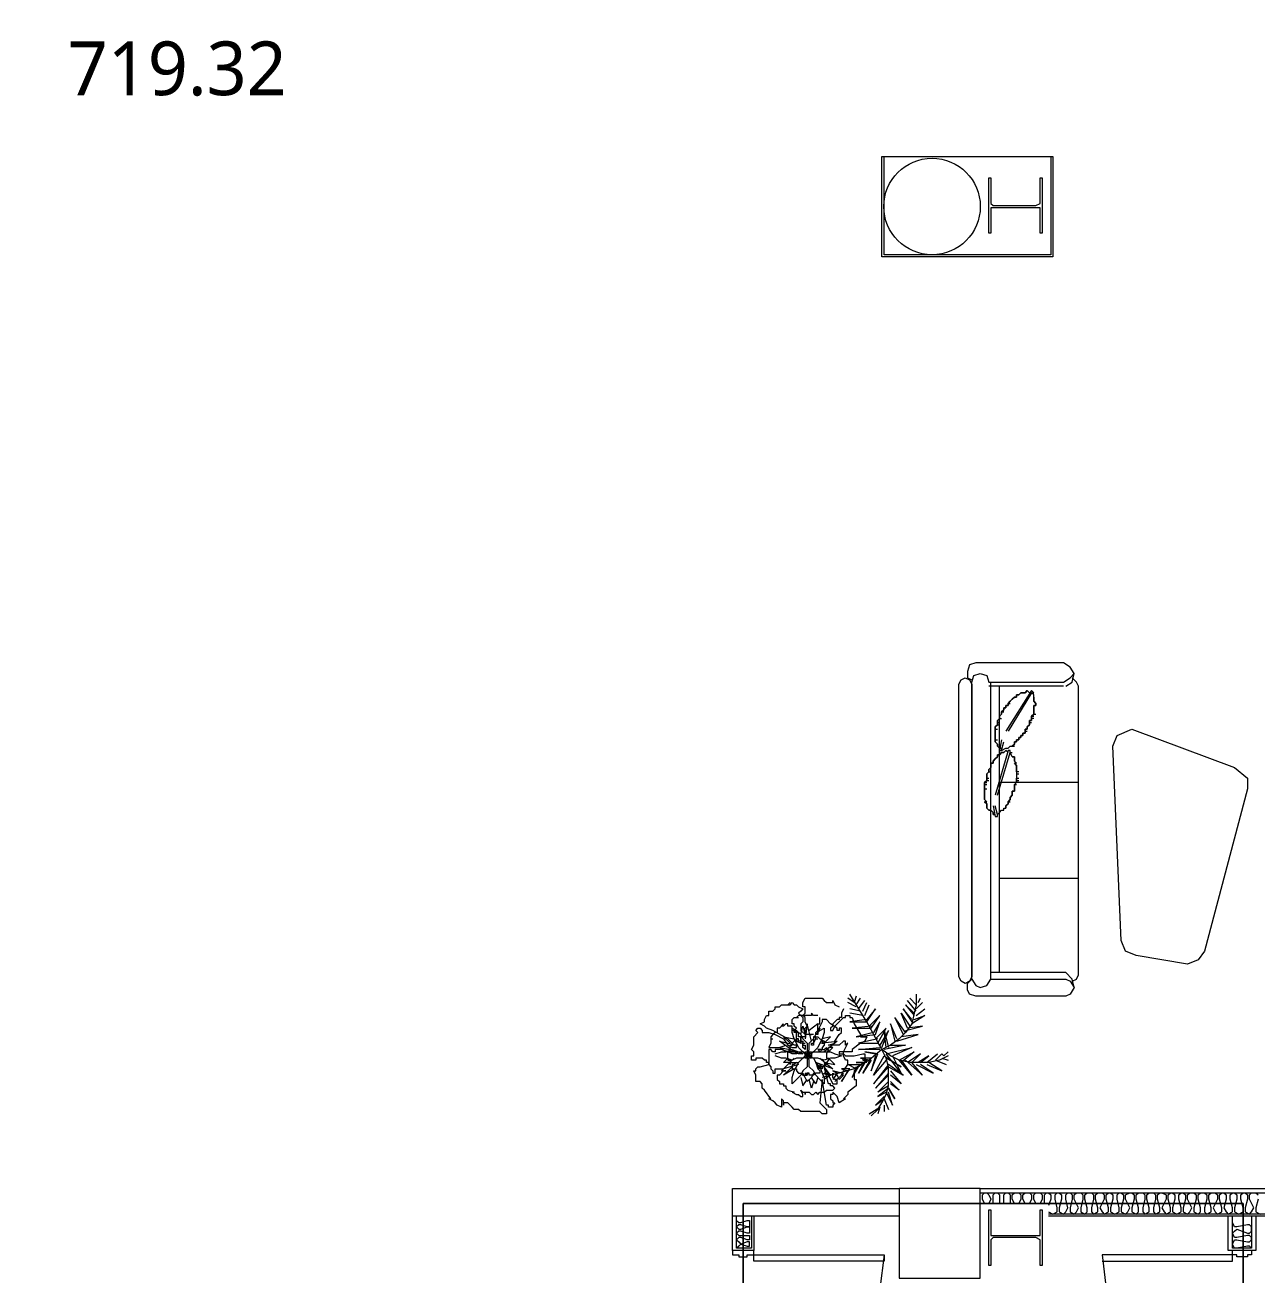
# Model space of a CAD drawing. Header units: millimetres. Extents: x -4011 to 126995, y -1911 to 106700.
# Drawn here: x 74098 to 83060, y 42148 to 51241 of the extents above; entities that cross this region are included whole.
import ezdxf

# ---------------------------------------------------------------- set-up
doc = ezdxf.new("R2010")
doc.units = ezdxf.units.MM
doc.layers.add('PDF_문자', color=7, linetype='Continuous')
doc.layers.add('PDF_형상', color=7, linetype='Continuous')
doc.styles.add('PDF 맑은 고딕', font='malgun.ttf')

msp = doc.modelspace()

# ---------------------------------------------------------------- linework, layer by layer
at = {"layer": 'PDF_형상', "lineweight": 5}
for points in [[(79321.2, 38968.9), (79321.2, 42668.4), (82958.5, 42668.4), (82958.5, 38968.9), (95937.8, 46538.9), (94569.9, 47005.2), (94399, 46911.9), (83797.9, 65269.4), (80953.4, 65269.4), (80953.4, 64974.1), (74098.4, 64974.1), (74098.4, 87730.6)], [(80984.5, 44300.5), (80984.5, 46461.1), (81000, 46507.8), (81046.6, 46523.3), (81093.3, 46507.8), (81108.8, 46461.1), (81652.8, 46461.1), (81699.5, 46492.2), (81730.6, 46523.3), (81699.5, 46569.9), (81652.8, 46601), (81015.5, 46601), (80968.9, 46585.5), (80953.4, 46538.9), (80953.4, 46492.2), (80984.5, 46476.7)], [(81668.4, 46430), (81715, 46461.1), (81730.6, 46523.3)], [(81715, 44285), (81746.1, 44300.5), (81761.7, 44331.6), (81761.7, 46430), (81746.1, 46461.1), (81715, 46492.2)], [(81124.4, 44300.5), (81668.4, 44300.5), (81699.5, 44285), (81730.6, 44238.3), (81699.5, 44191.7), (81668.4, 44176.2), (81015.5, 44176.2), (80968.9, 44191.7), (80953.4, 44222.8), (80953.4, 44269.4), (80984.5, 44300.5), (81015.5, 44253.9), (81046.6, 44238.3), (81093.3, 44253.9), (81124.4, 44300.5), (81124.4, 46461.1)], [(81652.8, 46430), (81108.8, 46430)], [(81186.5, 44347.1), (81186.5, 46430)], [(81435.2, 46352.3), (81435.2, 46367.9), (81419.7, 46383.4), (81435.2, 46383.4), (81419.7, 46399), (81233.2, 46103.6)], [(81419.7, 46383.4), (81248.7, 46103.6)], [(81342, 46383.4), (81326.4, 46367.9), (81342, 46383.4)], [(81357.5, 46383.4), (81342, 46383.4), (81357.5, 46383.4)], [(81342, 46383.4), (81357.5, 46383.4)], [(81373.1, 46383.4), (81357.5, 46383.4), (81373.1, 46383.4)], [(81404.1, 46383.4), (81388.6, 46399), (81373.1, 46383.4), (81388.6, 46399)], [(81233.2, 46290.2), (81233.2, 46274.6), (81233.2, 46290.2)], [(81248.7, 46290.2), (81233.2, 46290.2), (81248.7, 46290.2)], [(81233.2, 46290.2), (81248.7, 46290.2)], [(81248.7, 46305.7), (81264.2, 46321.2), (81279.8, 46336.8), (81264.2, 46321.2), (81248.7, 46305.7), (81264.2, 46305.7)], [(81248.7, 46305.7), (81248.7, 46290.2), (81248.7, 46305.7)], [(81295.3, 46352.3), (81279.8, 46336.8), (81295.3, 46352.3)], [(81326.4, 46367.9), (81310.9, 46367.9), (81326.4, 46367.9)], [(81435.2, 46336.8), (81435.2, 46352.3), (81435.2, 46336.8)], [(81186.5, 46212.4), (81202.1, 46228), (81186.5, 46212.4)], [(81186.5, 46196.9), (81202.1, 46196.9)], [(81217.6, 46259.1), (81202.1, 46243.5), (81217.6, 46259.1)], [(81435.2, 46196.9), (81419.7, 46196.9), (81419.7, 46212.4), (81435.2, 46228), (81450.8, 46228)], [(81435.2, 46228), (81419.7, 46212.4), (81419.7, 46196.9)], [(81419.7, 46212.4), (81435.2, 46212.4)], [(81419.7, 46181.3), (81419.7, 46196.9), (81419.7, 46181.3)], [(81435.2, 46243.5), (81435.2, 46259.1), (81435.2, 46243.5)], [(81435.2, 46228), (81435.2, 46243.5), (81435.2, 46228)], [(81171, 46150.3), (81155.4, 46134.7), (81171, 46150.3)], [(81155.4, 46134.7), (81155.4, 46119.2), (81155.4, 46134.7)], [(81155.4, 46119.2), (81155.4, 46103.6), (81155.4, 46119.2)], [(81155.4, 46119.2), (81171, 46119.2)], [(81171, 46181.3), (81171, 46165.8), (81171, 46181.3)], [(81171, 46150.3), (81171, 46165.8), (81171, 46150.3)], [(81171, 46165.8), (81186.5, 46165.8)], [(81171, 46150.3), (81186.5, 46150.3)], [(81373.1, 46103.6), (81388.6, 46103.6)], [(81388.6, 46134.7), (81404.1, 46150.3), (81388.6, 46134.7)], [(81404.1, 46165.8), (81404.1, 46181.3), (81419.7, 46181.3), (81404.1, 46181.3), (81404.1, 46165.8), (81419.7, 46165.8)], [(81404.1, 46150.3), (81404.1, 46165.8), (81404.1, 46150.3)], [(81155.4, 46072.5), (81155.4, 46057), (81155.4, 46072.5)], [(81155.4, 46057), (81155.4, 46041.4), (81155.4, 46057)], [(81155.4, 46041.4), (81171, 46041.4)], [(81155.4, 46041.4), (81155.4, 46025.9), (81155.4, 46041.4)], [(81155.4, 46025.9), (81171, 46010.4), (81155.4, 46025.9)], [(81202.1, 46041.4), (81186.5, 45963.7), (81202.1, 45963.7), (81217.6, 46025.9)], [(81326.4, 46041.4), (81326.4, 46057), (81326.4, 46041.4)], [(81342, 46072.5), (81357.5, 46072.5), (81342, 46072.5)], [(81357.5, 46072.5), (81357.5, 46088.1), (81357.5, 46072.5)], [(81279.8, 45917.1), (81264.2, 45948.2), (81264.2, 45963.7), (81248.7, 45963.7), (81155.4, 45637.3)], [(81171, 46010.4), (81171, 45994.8), (81171, 46010.4)], [(81171, 45994.8), (81186.5, 45979.3), (81171, 45994.8)], [(81171, 45637.3), (81264.2, 45948.2), (81279.8, 45948.2)], [(81171, 45932.6), (81171, 45917.1), (81171, 45932.6)], [(81186.5, 45932.6), (81171, 45932.6), (81186.5, 45932.6)], [(81186.5, 45979.3), (81202.1, 45979.3)], [(81202.1, 45948.2), (81186.5, 45932.6), (81202.1, 45948.2)], [(81202.1, 45963.7), (81233.2, 45979.3), (81248.7, 45979.3), (81264.2, 45994.8), (81279.8, 45994.8), (81295.3, 45994.8)], [(81217.6, 45948.2), (81202.1, 45948.2), (81217.6, 45948.2)], [(81248.7, 45948.2), (81233.2, 45963.7), (81217.6, 45948.2), (81233.2, 45963.7)], [(81155.4, 45901.6), (81139.9, 45886), (81155.4, 45901.6)], [(81139.9, 45886), (81139.9, 45870.5), (81139.9, 45886)], [(81171, 45917.1), (81155.4, 45901.6), (81171, 45917.1)], [(81295.3, 45917.1), (81279.8, 45917.1), (81295.3, 45917.1)], [(81310.9, 45823.8), (81310.9, 45839.4), (81310.9, 45823.8)], [(81077.7, 45730.6), (81093.3, 45746.1), (81077.7, 45730.6)], [(81108.8, 45808.3), (81093.3, 45792.7), (81108.8, 45808.3)], [(81093.3, 45777.2), (81093.3, 45761.7), (81093.3, 45777.2)], [(81093.3, 45761.7), (81093.3, 45746.1), (81093.3, 45761.7)], [(81093.3, 45761.7), (81108.8, 45761.7)], [(81093.3, 45746.1), (81108.8, 45746.1)], [(81108.8, 45808.3), (81124.4, 45808.3)], [(81310.9, 45808.3), (81310.9, 45823.8), (81310.9, 45808.3)], [(81326.4, 45808.3), (81310.9, 45808.3), (81310.9, 45792.7), (81310.9, 45777.2), (81310.9, 45761.7), (81326.4, 45761.7)], [(81310.9, 45808.3), (81310.9, 45792.7), (81310.9, 45777.2), (81310.9, 45761.7)], [(81310.9, 45792.7), (81326.4, 45792.7)], [(81310.9, 45761.7), (81310.9, 45746.1), (81310.9, 45761.7)], [(81310.9, 45746.1), (81326.4, 45746.1)], [(81077.7, 45730.6), (81093.3, 45730.6)], [(81077.7, 45730.6), (81077.7, 45715), (81077.7, 45730.6)], [(81077.7, 45715), (81093.3, 45715)], [(81077.7, 45715), (81077.7, 45699.5), (81077.7, 45715)], [(81077.7, 45699.5), (81077.7, 45683.9), (81077.7, 45699.5)], [(81077.7, 45683.9), (81077.7, 45668.4), (81077.7, 45683.9), (81093.3, 45683.9)], [(81077.7, 45668.4), (81077.7, 45652.8), (81077.7, 45668.4)], [(81077.7, 45652.8), (81077.7, 45637.3), (81077.7, 45652.8)], [(81761.7, 45730.6), (81186.5, 45730.6)], [(81279.8, 45637.3), (81279.8, 45652.8), (81279.8, 45637.3)], [(81295.3, 45715), (81310.9, 45715)], [(81295.3, 45668.4), (81295.3, 45683.9), (81295.3, 45668.4)], [(81077.7, 45621.8), (81077.7, 45606.2), (81077.7, 45621.8)], [(81077.7, 45590.7), (81093.3, 45575.1), (81077.7, 45590.7)], [(81093.3, 45575.1), (81093.3, 45559.6), (81093.3, 45575.1)], [(81093.3, 45559.6), (81093.3, 45544), (81093.3, 45559.6)], [(81139.9, 45559.6), (81155.4, 45481.9), (81171, 45481.9), (81171, 45497.4), (81155.4, 45559.6)], [(81171, 45497.4), (81186.5, 45513), (81202.1, 45528.5), (81217.6, 45528.5), (81217.6, 45544), (81233.2, 45544), (81233.2, 45559.6), (81248.7, 45575.1), (81233.2, 45559.6), (81233.2, 45544)], [(81264.2, 45606.2), (81248.7, 45590.7), (81264.2, 45606.2)], [(81248.7, 45590.7), (81264.2, 45590.7)], [(81248.7, 45575.1), (81248.7, 45590.7), (81248.7, 45575.1)], [(81264.2, 45621.8), (81279.8, 45637.3), (81264.2, 45621.8)], [(81264.2, 45606.2), (81264.2, 45621.8), (81264.2, 45606.2)], [(81093.3, 45544), (81108.8, 45528.5), (81093.3, 45544)], [(81108.8, 45528.5), (81124.4, 45528.5), (81108.8, 45528.5)], [(81124.4, 45528.5), (81139.9, 45513), (81124.4, 45528.5)], [(81139.9, 45513), (81139.9, 45497.4), (81139.9, 45513)], [(81139.9, 45497.4), (81155.4, 45497.4)], [(81761.7, 45031.1), (81186.5, 45031.1)], [(81730.6, 44238.3), (81715, 44300.5), (81668.4, 44347.1), (81124.4, 44347.1)], [(80145.1, 43647.7), (80129.5, 43632.1), (80129.5, 43616.6), (80129.5, 43569.9), (80145.1, 43569.9), (80145.1, 43554.4), (80145.1, 43538.9), (80145.1, 43523.3), (80082.9, 43476.7), (80082.9, 43461.1), (80051.8, 43430), (80067.4, 43430), (80020.7, 43399), (80005.2, 43445.6), (79974.1, 43476.7), (79974.1, 43461.1), (79958.5, 43461.1), (79958.5, 43445.6), (79958.5, 43430), (79974.1, 43414.5), (79974.1, 43399), (79989.6, 43399), (79974.1, 43383.4), (79974.1, 43367.9), (79958.5, 43367.9), (79943, 43367.9), (79943, 43383.4), (79927.5, 43383.4), (79896.4, 43569.9), (79880.8, 43399), (79896.4, 43383.4), (79911.9, 43367.9), (79927.5, 43352.3), (79927.5, 43336.8), (79927.5, 43321.2), (79911.9, 43321.2), (79896.4, 43321.2), (79880.8, 43336.8), (79818.7, 43336.8), (79787.6, 43336.8), (79772, 43336.8), (79740.9, 43336.8), (79725.4, 43352.3), (79709.8, 43352.3), (79694.3, 43352.3), (79678.8, 43367.9), (79663.2, 43383.4), (79647.7, 43399), (79632.1, 43399), (79616.6, 43399), (79616.6, 43383.4), (79616.6, 43399), (79616.6, 43414.5), (79601, 43430), (79601, 43383.4), (79601, 43367.9), (79569.9, 43383.4), (79554.4, 43399), (79538.9, 43414.5), (79507.8, 43430), (79523.3, 43430), (79476.7, 43492.2), (79461.1, 43507.8), (79461.1, 43538.9), (79445.6, 43554.4), (79430, 43554.4), (79414.5, 43554.4), (79414.5, 43569.9), (79414.5, 43585.5), (79414.5, 43601), (79399, 43632.1), (79414.5, 43632.1), (79414.5, 43647.7), (79430, 43663.2), (79445.6, 43663.2), (79507.8, 43678.8), (79507.8, 43694.3), (79492.2, 43694.3), (79492.2, 43709.8), (79476.7, 43709.8), (79461.1, 43725.4), (79445.6, 43725.4), (79430, 43725.4), (79414.5, 43725.4), (79414.5, 43709.8), (79399, 43709.8), (79383.4, 43709.8), (79383.4, 43740.9), (79399, 43740.9), (79399, 43756.5), (79399, 43772), (79383.4, 43787.6), (79399, 43818.6), (79399, 43834.2), (79399, 43849.7), (79399, 43865.3), (79399, 43880.8), (79430, 43911.9), (79414.5, 43927.5), (79430, 43943), (79445.6, 43943), (79461.1, 43927.5), (79461.1, 43911.9), (79476.7, 43911.9), (79492.2, 43911.9), (79507.8, 43911.9), (79554.4, 43896.4), (79616.6, 43865.3), (79647.7, 43818.6), (79678.8, 43803.1), (79709.8, 43803.1), (79709.8, 43818.6), (79694.3, 43818.6), (79647.7, 43865.3), (79538.9, 43927.5), (79492.2, 43943), (79476.7, 43958.5), (79445.6, 43974.1), (79476.7, 43989.6), (79476.7, 44005.2), (79492.2, 44036.3), (79507.8, 44036.3), (79507.8, 44051.8), (79507.8, 44067.4), (79538.9, 44067.4), (79554.4, 44082.9), (79554.4, 44098.4), (79569.9, 44098.4), (79585.5, 44098.4), (79601, 44114), (79616.6, 44114), (79632.1, 44114), (79647.7, 44114), (79663.2, 44129.5), (79647.7, 44114), (79663.2, 44114), (79678.8, 44129.5), (79694.3, 44114), (79709.8, 44114), (79725.4, 44098.4), (79756.5, 44082.9), (79740.9, 44067.4), (79725.4, 44051.8), (79740.9, 44036.3), (79756.5, 44020.7), (79756.5, 44005.2), (79756.5, 43989.6), (79740.9, 43974.1), (79740.9, 43958.5), (79740.9, 43943), (79740.9, 43927.5), (79772, 43896.4), (79772, 43911.9), (79772, 43927.5), (79772, 43943), (79787.6, 43958.5), (79772, 43989.6), (79772, 44005.2), (79772, 44020.7), (79756.5, 44036.3), (79725.4, 44036.3), (79709.8, 44020.7)], [(79865.3, 44036.3), (79834.2, 44036.3), (79818.7, 44051.8), (79818.7, 44036.3), (79803.1, 44036.3), (79787.6, 44036.3), (79772, 44036.3), (79756.5, 44036.3), (79772, 44051.8), (79772, 44082.9), (79772, 44098.4), (79756.5, 44098.4), (79756.5, 44114), (79756.5, 44129.5), (79772, 44160.6), (79803.1, 44160.6), (79818.7, 44160.6), (79834.2, 44160.6)], [(79818.7, 44160.6), (79849.7, 44160.6), (79880.8, 44160.6), (79896.4, 44160.6), (79911.9, 44145.1), (79927.5, 44129.5), (79943, 44129.5), (79958.5, 44129.5), (79974.1, 44129.5), (79974.1, 44145.1), (79989.6, 44114), (80020.7, 44098.4)], [(80145.1, 44176.2), (80129.5, 44129.5), (80082.9, 44160.6)], [(80145.1, 44098.4), (80082.9, 44129.5)], [(80580.3, 44191.7), (80580.3, 44114), (80564.8, 44051.8), (80549.2, 43974.1), (80502.6, 43911.9), (80456, 43865.3), (80393.8, 43818.6), (80331.6, 43787.6), (80222.8, 43989.6), (80098.4, 44191.7)], [(80145.1, 44114), (80176.2, 44160.6)], [(80160.6, 44082.9), (80207.3, 44145.1)], [(80191.7, 44067.4), (80222.8, 44129.5)], [(80207.3, 44036.3), (80238.3, 44114)], [(80564.8, 44051.8), (80502.6, 44114), (80564.8, 44036.3)], [(80580.3, 44067.4), (80518.1, 44145.1)], [(80580.3, 44114), (80533.7, 44160.6)], [(80580.3, 44082.9), (80626.9, 44129.5)], [(80595.9, 44129.5), (80611.4, 44160.6)], [(79694.3, 43772), (79678.8, 43772), (79663.2, 43772), (79647.7, 43772), (79663.2, 43787.6), (79663.2, 43803.1), (79663.2, 43818.6), (79678.8, 43818.6), (79678.8, 43834.2), (79694.3, 43849.7), (79709.8, 43865.3), (79709.8, 43849.7), (79740.9, 43834.2), (79740.9, 43849.7), (79740.9, 43865.3), (79740.9, 43880.8), (79725.4, 43880.8), (79725.4, 43896.4), (79725.4, 43911.9), (79709.8, 43911.9), (79694.3, 43927.5), (79709.8, 43943), (79694.3, 43958.5), (79694.3, 43974.1), (79678.8, 43974.1), (79678.8, 43989.6), (79678.8, 44005.2), (79694.3, 44020.7), (79709.8, 44020.7), (79725.4, 44020.7)], [(79958.5, 43818.6), (79943, 43818.6), (79989.6, 43834.2), (79989.6, 43849.7), (80020.7, 43896.4), (80036.3, 43911.9), (80036.3, 43943), (80020.7, 43943), (80020.7, 43927.5), (80005.2, 43927.5), (80005.2, 43943), (79958.5, 43974.1), (79927.5, 44005.2), (79911.9, 44005.2), (79896.4, 44005.2), (79896.4, 43989.6), (79865.3, 43927.5), (79865.3, 43943), (79865.3, 43958.5), (79865.3, 43974.1), (79880.8, 43974.1), (79880.8, 43989.6), (79880.8, 44005.2), (79880.8, 44020.7)], [(80051.8, 44082.9), (80036.3, 44051.8), (80036.3, 44036.3), (80036.3, 44020.7), (80020.7, 44020.7), (80020.7, 44005.2), (80005.2, 44005.2), (79989.6, 43989.6), (79974.1, 43974.1), (79974.1, 43958.5), (79958.5, 43943), (79958.5, 43927.5), (79974.1, 43927.5), (79989.6, 43958.5), (80051.8, 44020.7), (80067.4, 44020.7), (80067.4, 44036.3), (80082.9, 44036.3), (80098.4, 44036.3), (80098.4, 44020.7), (80114, 44020.7), (80129.5, 43974.1), (80176.2, 43896.4), (80176.2, 43880.8), (80191.7, 43880.8), (80207.3, 43880.8), (80222.8, 43880.8), (80207.3, 43849.7), (80176.2, 43834.2), (80114, 43787.6), (80114, 43772), (80098.4, 43772), (80036.3, 43772), (80020.7, 43772), (80020.7, 43756.5), (80051.8, 43756.5), (80067.4, 43740.9), (80098.4, 43740.9), (80129.5, 43740.9), (80191.7, 43756.5), (80207.3, 43756.5), (80207.3, 43740.9), (80207.3, 43725.4), (80191.7, 43725.4), (80191.7, 43709.8), (80207.3, 43709.8), (80222.8, 43709.8), (80145.1, 43647.7), (80082.9, 43678.8), (80176.2, 43678.8)], [(80176.2, 44067.4), (80098.4, 44082.9)], [(80191.7, 44036.3), (80098.4, 44051.8)], [(80253.9, 43958.5), (80114, 43943), (80253.9, 43943), (80316.1, 44036.3), (80238.3, 43958.5)], [(80502.6, 43911.9), (80424.9, 44020.7), (80487, 43896.4)], [(80502.6, 43927.5), (80626.9, 43958.5), (80518.1, 43943), (80471.5, 44051.8), (80533.7, 43958.5)], [(80549.2, 44005.2), (80487, 44082.9), (80549.2, 43989.6)], [(80564.8, 44005.2), (80642.5, 44036.3), (80549.2, 43974.1)], [(80580.3, 44036.3), (80642.5, 44082.9)], [(79803.1, 43896.4), (79818.7, 43896.4), (79803.1, 43896.4), (79787.6, 43896.4), (79772, 43896.4), (79772, 43880.8), (79756.5, 43880.8), (79740.9, 43880.8), (79740.9, 43865.3), (79740.9, 43849.7), (79725.4, 43849.7), (79725.4, 43865.3), (79709.8, 43865.3), (79709.8, 43849.7), (79709.8, 43865.3), (79709.8, 43880.8), (79709.8, 43896.4), (79709.8, 43911.9), (79694.3, 43911.9), (79694.3, 43927.5), (79678.8, 43927.5), (79678.8, 43943), (79678.8, 43958.5), (79663.2, 43958.5), (79647.7, 43958.5), (79647.7, 43974.1), (79632.1, 43974.1), (79616.6, 43958.5), (79601, 43958.5), (79585.5, 43943), (79569.9, 43943), (79569.9, 43927.5), (79569.9, 43911.9), (79554.4, 43911.9), (79538.9, 43896.4), (79523.3, 43880.8), (79523.3, 43865.3), (79538.9, 43865.3)], [(79554.4, 43756.5), (79601, 43772), (79632.1, 43772), (79678.8, 43787.6), (79725.4, 43772), (79756.5, 43772), (79787.6, 43740.9), (79787.6, 43709.8), (79787.6, 43663.2), (79756.5, 43632.1), (79740.9, 43601), (79709.8, 43569.9), (79678.8, 43538.9), (79678.8, 43585.5), (79694.3, 43632.1), (79709.8, 43663.2), (79725.4, 43694.3), (79756.5, 43725.4), (79803.1, 43740.9), (79756.5, 43772), (79725.4, 43803.1), (79709.8, 43834.2), (79694.3, 43865.3), (79678.8, 43911.9), (79678.8, 43943), (79709.8, 43927.5), (79740.9, 43896.4), (79756.5, 43865.3), (79787.6, 43834.2), (79787.6, 43787.6), (79787.6, 43740.9)], [(79616.6, 43974.1), (79601, 43958.5), (79616.6, 43974.1)], [(79740.9, 43896.4), (79756.5, 43958.5), (79772, 43896.4)], [(79818.7, 43849.7), (79787.6, 43974.1), (79772, 43865.3)], [(79865.3, 43911.9), (79865.3, 43974.1), (79803.1, 43927.5)], [(80300.5, 43865.3), (80160.6, 43834.2), (80300.5, 43834.2), (80362.7, 43943), (80285, 43865.3)], [(80331.6, 43803.1), (80378.2, 43927.5), (80316.1, 43818.6)], [(80362.7, 43803.1), (80347.2, 43927.5), (80378.2, 43803.1)], [(80440.4, 43865.3), (80393.8, 43974.1), (80424.9, 43849.7)], [(79523.3, 43865.3), (79523.3, 43834.2), (79507.8, 43803.1), (79538.9, 43803.1), (79554.4, 43803.1), (79585.5, 43803.1), (79663.2, 43787.6), (79709.8, 43772), (79725.4, 43772), (79756.5, 43756.5), (79740.9, 43756.5), (79725.4, 43756.5), (79694.3, 43772), (79585.5, 43849.7), (79709.8, 43818.6)], [(79647.7, 43725.4), (79647.7, 43740.9), (79647.7, 43756.5), (79647.7, 43772), (79663.2, 43772), (79678.8, 43772), (79694.3, 43772), (79725.4, 43772), (79709.8, 43756.5), (79678.8, 43756.5), (79647.7, 43772), (79601, 43787.6), (79569.9, 43787.6), (79554.4, 43787.6), (79554.4, 43772), (79538.9, 43772), (79523.3, 43787.6), (79507.8, 43787.6), (79507.8, 43772), (79507.8, 43756.5), (79507.8, 43740.9), (79507.8, 43725.4), (79507.8, 43709.8), (79507.8, 43694.3), (79507.8, 43678.8), (79523.3, 43663.2), (79523.3, 43647.7), (79538.9, 43632.1), (79538.9, 43616.6), (79554.4, 43616.6), (79554.4, 43632.1), (79554.4, 43647.7), (79569.9, 43647.7), (79601, 43647.7), (79616.6, 43647.7), (79601, 43632.1), (79616.6, 43632.1), (79632.1, 43632.1), (79616.6, 43632.1), (79585.5, 43601), (79569.9, 43601), (79569.9, 43585.5), (79569.9, 43569.9), (79585.5, 43554.4), (79585.5, 43538.9), (79601, 43538.9), (79616.6, 43538.9), (79616.6, 43523.3), (79632.1, 43523.3), (79632.1, 43507.8), (79647.7, 43492.2), (79694.3, 43476.7), (79678.8, 43476.7), (79709.8, 43461.1), (79725.4, 43461.1), (79740.9, 43445.6), (79756.5, 43445.6), (79756.5, 43461.1), (79740.9, 43492.2), (79756.5, 43476.7), (79772, 43476.7), (79772, 43461.1), (79772, 43476.7), (79803.1, 43476.7), (79818.7, 43461.1), (79834.2, 43461.1), (79849.7, 43476.7), (79865.3, 43461.1), (79880.8, 43476.7), (79896.4, 43476.7), (79911.9, 43476.7), (79927.5, 43492.2), (79943, 43492.2), (79958.5, 43492.2), (79974.1, 43492.2), (79989.6, 43507.8), (79974.1, 43523.3), (79958.5, 43523.3), (79958.5, 43538.9), (79943, 43538.9), (79911.9, 43663.2), (79974.1, 43538.9), (79989.6, 43538.9), (80005.2, 43538.9), (80005.2, 43554.4), (80005.2, 43569.9), (79989.6, 43569.9), (79974.1, 43585.5), (79974.1, 43601), (79974.1, 43616.6), (80005.2, 43601), (80020.7, 43569.9), (80051.8, 43601), (80036.3, 43601), (80051.8, 43632.1), (80082.9, 43678.8), (80082.9, 43694.3), (80082.9, 43709.8), (80067.4, 43709.8), (80051.8, 43740.9), (80051.8, 43756.5), (80051.8, 43772), (80082.9, 43834.2), (80067.4, 43818.6), (80067.4, 43834.2), (80067.4, 43849.7), (80051.8, 43849.7), (80020.7, 43818.6), (80005.2, 43818.6), (79974.1, 43818.6), (79958.5, 43818.6), (79943, 43818.6)], [(79663.2, 43834.2), (79616.6, 43880.8), (79694.3, 43865.3)], [(79756.5, 43834.2), (79772, 43834.2)], [(79911.9, 43834.2), (79911.9, 43818.6), (79896.4, 43803.1), (79896.4, 43787.6), (79865.3, 43787.6), (79880.8, 43772), (79896.4, 43787.6), (79911.9, 43787.6), (79927.5, 43803.1), (79927.5, 43787.6), (79943, 43787.6), (79927.5, 43756.5), (79927.5, 43740.9), (79927.5, 43725.4), (79943, 43725.4), (79943, 43709.8), (79927.5, 43694.3), (79911.9, 43678.8), (79927.5, 43678.8), (79911.9, 43663.2), (79896.4, 43663.2), (79880.8, 43678.8), (79880.8, 43663.2), (79896.4, 43663.2), (79896.4, 43647.7), (79880.8, 43647.7), (79849.7, 43694.3), (79865.3, 43647.7), (79880.8, 43632.1), (79880.8, 43616.6), (79865.3, 43616.6), (79849.7, 43616.6), (79834.2, 43601), (79818.7, 43601), (79803.1, 43601), (79803.1, 43616.6), (79787.6, 43616.6), (79803.1, 43616.6)], [(79834.2, 43896.4), (79818.7, 43896.4)], [(79849.7, 43880.8), (79834.2, 43880.8), (79834.2, 43865.3), (79834.2, 43849.7), (79834.2, 43834.2), (79849.7, 43865.3), (79849.7, 43880.8), (79865.3, 43880.8), (79880.8, 43865.3), (79911.9, 43849.7), (79896.4, 43849.7), (79896.4, 43834.2), (79911.9, 43834.2), (79958.5, 43880.8), (79896.4, 43865.3)], [(79849.7, 43865.3), (79865.3, 43865.3)], [(79880.8, 43834.2), (80005.2, 43849.7), (79911.9, 43772)], [(79911.9, 43834.2), (79911.9, 43849.7), (79911.9, 43834.2)], [(80440.4, 43849.7), (80595.9, 43896.4), (80471.5, 43880.8)], [(79787.6, 43756.5), (79756.5, 43725.4), (79709.8, 43725.4), (79678.8, 43709.8), (79632.1, 43725.4), (79601, 43725.4), (79554.4, 43740.9)], [(79632.1, 43772), (79585.5, 43803.1), (79632.1, 43818.6)], [(80253.9, 43305.7), (80300.5, 43352.3), (80331.6, 43399), (80362.7, 43461.1), (80378.2, 43523.3), (80378.2, 43601), (80378.2, 43663.2), (80362.7, 43725.4), (80331.6, 43787.6), (80238.3, 43709.8), (80129.5, 43647.7), (80020.7, 43616.6), (79896.4, 43585.5)], [(79943, 43772), (79974.1, 43803.1), (79943, 43803.1)], [(80316.1, 43787.6), (80160.6, 43787.6), (80316.1, 43803.1)], [(80285, 43740.9), (80253.9, 43632.1), (80300.5, 43756.5), (80207.3, 43772), (80285, 43756.5)], [(80362.7, 43709.8), (80269.4, 43601), (80347.2, 43740.9), (80471.5, 43663.2), (80362.7, 43725.4)], [(80813.5, 43740.9), (80751.3, 43709.8), (80673.6, 43694.3), (80611.4, 43694.3), (80533.7, 43694.3), (80456, 43709.8), (80393.8, 43740.9), (80331.6, 43787.6)], [(80393.8, 43818.6), (80502.6, 43818.6), (80347.2, 43787.6)], [(80471.5, 43709.8), (80549.2, 43601), (80456, 43709.8), (80564.8, 43772), (80471.5, 43694.3)], [(80502.6, 43709.8), (80626.9, 43601), (80549.2, 43694.3), (80611.4, 43756.5), (80518.1, 43694.3)], [(80611.4, 43694.3), (80673.6, 43740.9), (80595.9, 43694.3)], [(80658, 43694.3), (80735.8, 43756.5)], [(80813.5, 43772), (80782.4, 43740.9), (80766.8, 43756.5), (80720.2, 43709.8), (80797.9, 43678.8)], [(79725.4, 43678.8), (79616.6, 43647.7), (79694.3, 43725.4)], [(79663.2, 43694.3), (79616.6, 43694.3), (79647.7, 43725.4), (79647.7, 43709.8), (79663.2, 43709.8), (79663.2, 43694.3), (79663.2, 43678.8), (79663.2, 43694.3), (79678.8, 43694.3), (79694.3, 43694.3), (79709.8, 43694.3), (79694.3, 43678.8), (79678.8, 43678.8), (79678.8, 43663.2), (79678.8, 43647.7), (79694.3, 43647.7), (79709.8, 43647.7), (79709.8, 43632.1), (79725.4, 43616.6), (79740.9, 43616.6), (79756.5, 43601), (79772, 43601), (79787.6, 43601), (79772, 43616.6), (79772, 43601)], [(79694.3, 43647.7), (79616.6, 43601), (79678.8, 43663.2)], [(79709.8, 43694.3), (79725.4, 43694.3)], [(79880.8, 43725.4), (79974.1, 43647.7), (79849.7, 43694.3)], [(79896.4, 43616.6), (79958.5, 43601), (79911.9, 43663.2)], [(79911.9, 43694.3), (79989.6, 43678.8), (79943, 43725.4)], [(80145.1, 43663.2), (80114, 43585.5), (80160.6, 43663.2)], [(80222.8, 43694.3), (80145.1, 43694.3), (80191.7, 43694.3)], [(80207.3, 43694.3), (80160.6, 43616.6), (80191.7, 43678.8)], [(80580.3, 43678.8), (80704.7, 43616.6), (80611.4, 43678.8)], [(80658, 43678.8), (80766.8, 43632.1), (80673.6, 43694.3)], [(80766.8, 43725.4), (80813.5, 43709.8)], [(79740.9, 43585.5), (79756.5, 43523.3), (79787.6, 43569.9)], [(79834.2, 43616.6), (79818.7, 43585.5), (79787.6, 43554.4), (79772, 43585.5), (79756.5, 43616.6)], [(79772, 43616.6), (79787.6, 43616.6), (79787.6, 43601)], [(79834.2, 43554.4), (79818.7, 43507.8), (79803.1, 43569.9)], [(79865.3, 43585.5), (79849.7, 43538.9), (79818.7, 43585.5)], [(79974.1, 43601), (79911.9, 43616.6)], [(79958.5, 43601), (79911.9, 43569.9)], [(80036.3, 43616.6), (79974.1, 43632.1), (80005.2, 43616.6), (79974.1, 43569.9)], [(80051.8, 43616.6), (79989.6, 43554.4)], [(80378.2, 43616.6), (80285, 43507.8), (80378.2, 43601)], [(80393.8, 43632.1), (80471.5, 43538.9), (80393.8, 43601)], [(80378.2, 43523.3), (80300.5, 43476.7), (80378.2, 43554.4)], [(80378.2, 43507.8), (80300.5, 43445.6), (80362.7, 43476.7), (80409.3, 43383.4), (80378.2, 43476.7)], [(80424.9, 43430), (80378.2, 43507.8), (80424.9, 43430)], [(80393.8, 43554.4), (80456, 43492.2), (80393.8, 43538.9)], [(80347.2, 43445.6), (80285, 43383.4), (80347.2, 43430), (80378.2, 43352.3)], [(80347.2, 43383.4), (80347.2, 43336.8)], [(80238.3, 43321.2), (80316.1, 43367.9), (80300.5, 43321.2)], [(81046.6, 42777.2), (87108.8, 42777.2), (87854.9, 43196.9), (87948.2, 43025.9), (87155.4, 42575.1), (81544, 42575.1)], [(81046.6, 42746.1), (87108.8, 42746.1), (87839.4, 43165.8), (87917.1, 43041.4), (87155.4, 42590.7), (81544, 42590.7)], [(80456, 42575.1), (79243.5, 42575.1), (79243.5, 42777.2), (80456, 42777.2)], [(81077.7, 42668.4), (81062.2, 42699.5), (81062.2, 42730.6), (81077.7, 42746.1), (81093.3, 42746.1), (81108.8, 42730.6), (81124.4, 42699.5), (81108.8, 42668.4)], [(81139.9, 42668.4), (81139.9, 42699.5), (81139.9, 42730.6), (81155.4, 42746.1), (81171, 42746.1), (81186.5, 42730.6), (81186.5, 42699.5), (81186.5, 42668.4)], [(81217.6, 42668.4), (81217.6, 42699.5), (81217.6, 42730.6), (81233.2, 42746.1), (81248.7, 42746.1), (81264.2, 42730.6), (81264.2, 42699.5), (81264.2, 42668.4)], [(81295.3, 42668.4), (81279.8, 42699.5), (81279.8, 42730.6), (81295.3, 42746.1), (81326.4, 42746.1), (81342, 42730.6), (81342, 42699.5), (81326.4, 42668.4)], [(81373.1, 42668.4), (81357.5, 42699.5), (81357.5, 42730.6), (81373.1, 42746.1), (81404.1, 42746.1), (81419.7, 42730.6), (81419.7, 42699.5), (81404.1, 42668.4)], [(81450.8, 42668.4), (81435.2, 42699.5), (81435.2, 42730.6), (81450.8, 42746.1), (81481.9, 42746.1), (81497.4, 42730.6), (81497.4, 42699.5), (81481.9, 42668.4)], [(81513, 42668.4), (81513, 42699.5), (81513, 42730.6), (81528.5, 42746.1), (81544, 42746.1), (81559.6, 42730.6), (81559.6, 42699.5), (81544, 42652.8)], [(81544, 42606.2), (81575.1, 42590.7), (81606.2, 42606.2), (81606.2, 42637.3), (81590.7, 42699.5), (81590.7, 42730.6), (81606.2, 42746.1), (81621.8, 42746.1), (81637.3, 42730.6), (81637.3, 42699.5), (81621.8, 42637.3), (81621.8, 42606.2), (81652.8, 42590.7), (81668.4, 42606.2), (81683.9, 42637.3), (81668.4, 42699.5), (81668.4, 42730.6), (81683.9, 42746.1), (81699.5, 42746.1), (81715, 42730.6), (81715, 42699.5), (81699.5, 42637.3), (81699.5, 42606.2), (81730.6, 42590.7), (81746.1, 42606.2), (81761.7, 42637.3), (81730.6, 42699.5), (81730.6, 42730.6), (81746.1, 42746.1), (81777.2, 42746.1), (81792.7, 42730.6), (81792.7, 42699.5), (81777.2, 42637.3), (81777.2, 42606.2), (81808.3, 42590.7), (81823.8, 42606.2), (81823.8, 42637.3), (81808.3, 42699.5), (81808.3, 42730.6), (81823.8, 42746.1), (81854.9, 42746.1), (81870.5, 42730.6), (81870.5, 42699.5), (81854.9, 42637.3), (81854.9, 42606.2), (81870.5, 42590.7), (81901.6, 42606.2), (81901.6, 42637.3), (81886, 42699.5), (81886, 42730.6), (81901.6, 42746.1), (81932.6, 42746.1), (81948.2, 42730.6), (81948.2, 42699.5), (81917.1, 42637.3), (81932.6, 42606.2), (81948.2, 42590.7), (81979.3, 42606.2), (81979.3, 42637.3), (81963.7, 42699.5), (81963.7, 42730.6), (81979.3, 42746.1), (81994.8, 42746.1), (82010.4, 42730.6), (82010.4, 42699.5), (81994.8, 42637.3), (81994.8, 42606.2), (82025.9, 42590.7), (82057, 42606.2), (82057, 42637.3), (82041.4, 42699.5), (82041.4, 42730.6), (82057, 42746.1), (82072.5, 42746.1), (82088.1, 42730.6), (82088.1, 42699.5), (82072.5, 42637.3), (82072.5, 42606.2), (82103.6, 42590.7), (82119.2, 42606.2), (82134.7, 42637.3), (82103.6, 42699.5), (82103.6, 42730.6), (82134.7, 42746.1), (82150.3, 42746.1), (82165.8, 42730.6), (82165.8, 42699.5), (82150.3, 42637.3), (82150.3, 42606.2), (82181.3, 42590.7), (82196.9, 42606.2), (82196.9, 42637.3), (82181.3, 42699.5), (82181.3, 42730.6), (82196.9, 42746.1), (82228, 42746.1), (82243.5, 42730.6), (82243.5, 42699.5), (82228, 42637.3), (82228, 42606.2), (82243.5, 42590.7), (82274.6, 42606.2), (82274.6, 42637.3), (82259.1, 42699.5), (82259.1, 42730.6), (82274.6, 42746.1), (82305.7, 42746.1), (82321.2, 42730.6), (82321.2, 42699.5), (82305.7, 42637.3), (82305.7, 42606.2), (82321.2, 42590.7), (82352.3, 42606.2), (82352.3, 42637.3), (82336.8, 42699.5), (82336.8, 42730.6), (82352.3, 42746.1), (82367.9, 42746.1), (82399, 42730.6), (82399, 42699.5), (82367.9, 42637.3), (82383.4, 42606.2), (82399, 42590.7), (82430, 42606.2), (82430, 42637.3), (82414.5, 42699.5), (82414.5, 42730.6), (82430, 42746.1), (82445.6, 42746.1), (82461.1, 42730.6), (82461.1, 42699.5), (82445.6, 42637.3), (82445.6, 42606.2), (82476.7, 42590.7), (82507.8, 42606.2), (82507.8, 42637.3), (82492.2, 42699.5), (82492.2, 42730.6), (82507.8, 42746.1), (82523.3, 42746.1), (82538.9, 42730.6), (82538.9, 42699.5), (82523.3, 42637.3), (82523.3, 42606.2), (82554.4, 42590.7), (82569.9, 42606.2), (82585.5, 42637.3), (82554.4, 42699.5), (82554.4, 42730.6), (82569.9, 42746.1), (82601, 42746.1), (82616.6, 42730.6), (82616.6, 42699.5), (82601, 42637.3), (82601, 42606.2), (82632.1, 42590.7), (82647.7, 42606.2), (82647.7, 42637.3), (82632.1, 42699.5), (82632.1, 42730.6), (82647.7, 42746.1), (82678.8, 42746.1), (82694.3, 42730.6), (82694.3, 42699.5), (82678.8, 42637.3), (82678.8, 42606.2), (82694.3, 42590.7), (82725.4, 42606.2), (82725.4, 42637.3), (82709.8, 42699.5), (82709.8, 42730.6), (82725.4, 42746.1), (82756.5, 42746.1), (82772, 42730.6), (82772, 42699.5), (82740.9, 42637.3), (82756.5, 42606.2), (82772, 42590.7), (82803.1, 42606.2), (82803.1, 42637.3), (82787.6, 42699.5), (82787.6, 42730.6), (82803.1, 42746.1), (82818.6, 42746.1), (82834.2, 42730.6), (82834.2, 42699.5), (82818.6, 42637.3), (82834.2, 42606.2), (82849.7, 42590.7), (82880.8, 42606.2), (82880.8, 42637.3), (82865.3, 42699.5), (82865.3, 42730.6), (82880.8, 42746.1), (82896.4, 42746.1), (82911.9, 42730.6), (82911.9, 42699.5), (82896.4, 42637.3), (82896.4, 42606.2), (82927.5, 42590.7), (82958.5, 42606.2), (82958.5, 42637.3), (82943, 42699.5), (82943, 42730.6), (82958.5, 42746.1), (82974.1, 42746.1), (82989.6, 42730.6), (82989.6, 42699.5), (82974.1, 42637.3), (82974.1, 42606.2), (83005.2, 42590.7), (83020.7, 42606.2), (83036.3, 42637.3), (83005.2, 42699.5), (83005.2, 42730.6), (83020.7, 42746.1), (83051.8, 42746.1), (83067.4, 42730.6)], [(83067.4, 42699.5), (83051.8, 42637.3), (83051.8, 42606.2), (83082.9, 42590.7)], [(79399, 42575.1), (79399, 42326.4), (79243.5, 42326.4), (79243.5, 42575.1)], [(79383.4, 42575.1), (79383.4, 42342), (79274.6, 42342), (79274.6, 42575.1)], [(83051.8, 42575.1), (83051.8, 42326.4), (82849.7, 42326.4), (82849.7, 42575.1)], [(83020.7, 42575.1), (83020.7, 42342), (82880.8, 42342), (82880.8, 42575.1)], [(79274.6, 42544), (79290.2, 42528.5), (79305.7, 42528.5), (79352.3, 42544), (79367.9, 42544), (79367.9, 42528.5), (79367.9, 42513), (79367.9, 42497.4), (79352.3, 42497.4), (79305.7, 42513), (79290.2, 42513), (79274.6, 42497.4), (79290.2, 42481.9), (79305.7, 42481.9), (79352.3, 42497.4), (79367.9, 42497.4), (79367.9, 42481.9), (79367.9, 42466.3), (79367.9, 42450.8), (79352.3, 42450.8), (79305.7, 42466.3), (79290.2, 42466.3), (79274.6, 42450.8), (79290.2, 42435.2), (79305.7, 42435.2), (79352.3, 42435.2), (79367.9, 42435.2), (79367.9, 42419.7), (79367.9, 42404.1), (79352.3, 42404.1), (79305.7, 42419.7), (79290.2, 42419.7), (79274.6, 42404.1), (79290.2, 42388.6), (79305.7, 42373.1), (79290.2, 42357.5), (79274.6, 42342)], [(83020.7, 42342), (83005.2, 42357.5), (82989.6, 42357.5), (82911.9, 42342), (82896.4, 42342), (82880.8, 42373.1), (82896.4, 42404.1), (82911.9, 42404.1), (82989.6, 42388.6), (83005.2, 42388.6), (83020.7, 42404.1), (83020.7, 42419.7), (83005.2, 42435.2), (82989.6, 42435.2), (82911.9, 42419.7), (82896.4, 42419.7), (82880.8, 42450.8), (82896.4, 42466.3), (82911.9, 42481.9), (82989.6, 42450.8), (83005.2, 42450.8), (83020.7, 42466.3), (83020.7, 42497.4), (83005.2, 42513), (82989.6, 42513), (82911.9, 42497.4), (82896.4, 42497.4), (82880.8, 42528.5)], [(79243.5, 42326.4), (79243.5, 42295.3), (79290.2, 42295.3), (79290.2, 42279.8), (79352.3, 42279.8), (79352.3, 42295.3), (80347.2, 42295.3), (80316.1, 42046.6), (80222.8, 41829), (80067.4, 41626.9), (79865.3, 41471.5), (79647.7, 41378.2), (79399, 41347.1), (79399, 41316.1), (79243.5, 41316.1), (79243.5, 41347.1), (79290.2, 41347.1), (79290.2, 41362.7), (79352.3, 41362.7), (79352.3, 41347.1), (79399, 41347.1)], [(80347.2, 42295.3), (80347.2, 42248.7), (79399, 42248.7), (79399, 42326.4)], [(81932.6, 42248.7), (82880.8, 42248.7), (82880.8, 42326.4)], [(83020.7, 42326.4), (83020.7, 42295.3), (82989.6, 42295.3), (82989.6, 42279.8), (82911.9, 42279.8), (82911.9, 42295.3), (81932.6, 42295.3), (81963.7, 42046.6), (82057, 41829), (82212.4, 41626.9), (82399, 41471.5), (82632.1, 41378.2), (82880.8, 41347.1), (82911.9, 41347.1), (82911.9, 41362.7), (82989.6, 41362.7), (82989.6, 41347.1), (83020.7, 41347.1), (83020.7, 41316.1)]]:
    msp.add_lwpolyline(points, dxfattribs=at)
for points in [[(80331.6, 50285), (81575.1, 50285), (81575.1, 49554.4), (80331.6, 49554.4)], [(80347.2, 50285), (81559.6, 50285), (81559.6, 49569.9), (80347.2, 49569.9)], [(81124.4, 49896.4), (81124.4, 49725.4), (81108.8, 49725.4), (81108.8, 50129.5), (81124.4, 50129.5), (81124.4, 49958.5), (81124.4, 49943), (81139.9, 49927.5), (81450.8, 49927.5), (81481.9, 49943), (81481.9, 49958.5), (81481.9, 50129.5), (81497.4, 50129.5), (81497.4, 49725.4), (81481.9, 49725.4), (81481.9, 49896.4), (81481.9, 49911.9), (81450.8, 49911.9), (81139.9, 49911.9), (81124.4, 49911.9)], [(80984.5, 44316.1), (80968.9, 44285), (80937.8, 44269.4), (80906.7, 44285), (80891.2, 44316.1), (80891.2, 46445.6), (80906.7, 46476.7), (80937.8, 46492.2), (80968.9, 46476.7), (80984.5, 46445.6)], [(81310.9, 46352.3), (81295.3, 46352.3), (81310.9, 46352.3), (81310.9, 46367.9)], [(81435.2, 46321.2), (81435.2, 46336.8), (81435.2, 46321.2), (81450.8, 46305.7)], [(81435.2, 46290.2), (81450.8, 46290.2), (81450.8, 46305.7), (81450.8, 46290.2)], [(81435.2, 46274.6), (81435.2, 46290.2), (81435.2, 46274.6), (81435.2, 46259.1)], [(81186.5, 46196.9), (81171, 46181.3), (81186.5, 46196.9), (81186.5, 46212.4)], [(81217.6, 46243.5), (81202.1, 46243.5), (81202.1, 46228), (81202.1, 46243.5)], [(81233.2, 46274.6), (81217.6, 46274.6), (81217.6, 46259.1), (81217.6, 46274.6)], [(81155.4, 46088.1), (81155.4, 46072.5), (81155.4, 46088.1), (81155.4, 46103.6)], [(81357.5, 46088.1), (81373.1, 46088.1), (81373.1, 46103.6), (81373.1, 46088.1)], [(81373.1, 46119.2), (81373.1, 46103.6), (81373.1, 46119.2), (81388.6, 46119.2), (81388.6, 46134.7), (81388.6, 46119.2)], [(82041.4, 46072.5), (82150.3, 46119.2), (82896.4, 45839.4), (82989.6, 45761.7), (82989.6, 45746.1), (82989.6, 45683.9), (82678.8, 44502.6), (82632.1, 44440.4), (82554.4, 44409.3), (82181.3, 44471.5), (82103.6, 44502.6), (82072.5, 44580.3), (82010.4, 45994.8), (82041.4, 46072.5), (82150.3, 46119.2), (82896.4, 45839.4), (82989.6, 45761.7), (82989.6, 45746.1), (82989.6, 45683.9), (82678.8, 44502.6), (82632.1, 44440.4), (82554.4, 44409.3), (82181.3, 44471.5), (82103.6, 44502.6), (82072.5, 44580.3), (82010.4, 45994.8)], [(81279.8, 45994.8), (81295.3, 46010.4), (81295.3, 46025.9), (81310.9, 46025.9), (81295.3, 46025.9), (81295.3, 46010.4)], [(81310.9, 46025.9), (81310.9, 46041.4), (81326.4, 46041.4), (81310.9, 46041.4)], [(81342, 46057), (81342, 46072.5), (81342, 46057), (81326.4, 46057)], [(81108.8, 45823.8), (81108.8, 45808.3), (81108.8, 45823.8), (81124.4, 45839.4)], [(81139.9, 45870.5), (81124.4, 45870.5), (81124.4, 45854.9), (81124.4, 45839.4), (81124.4, 45854.9), (81124.4, 45870.5)], [(81295.3, 45901.6), (81295.3, 45917.1), (81295.3, 45901.6), (81295.3, 45886)], [(81295.3, 45870.5), (81310.9, 45870.5), (81295.3, 45886), (81310.9, 45870.5)], [(81310.9, 45854.9), (81295.3, 45870.5), (81310.9, 45854.9), (81310.9, 45839.4)], [(81093.3, 45792.7), (81093.3, 45777.2)], [(81310.9, 45730.6), (81295.3, 45715), (81310.9, 45730.6), (81310.9, 45746.1)], [(81279.8, 45652.8), (81279.8, 45668.4), (81295.3, 45668.4), (81279.8, 45668.4)], [(81295.3, 45683.9), (81295.3, 45699.5), (81295.3, 45715), (81295.3, 45699.5)], [(81077.7, 45621.8), (81077.7, 45637.3)], [(81093.3, 45590.7), (81077.7, 45590.7), (81093.3, 45590.7), (81077.7, 45606.2)], [(80222.8, 44005.2), (80098.4, 43989.6), (80222.8, 43989.6), (80285, 44082.9)], [(79911.9, 43943), (79911.9, 43911.9), (79896.4, 43865.3), (79880.8, 43834.2), (79865.3, 43803.1), (79834.2, 43772), (79787.6, 43740.9), (79803.1, 43787.6), (79803.1, 43834.2), (79834.2, 43865.3), (79849.7, 43896.4), (79880.8, 43927.5)], [(79865.3, 43927.5), (79880.8, 43943), (79865.3, 43911.9), (79865.3, 43896.4), (79849.7, 43896.4), (79849.7, 43911.9)], [(80145.1, 43880.8), (80285, 43896.4), (80316.1, 43989.6), (80269.4, 43911.9)], [(79756.5, 43818.6), (79756.5, 43834.2), (79740.9, 43834.2), (79740.9, 43849.7), (79756.5, 43849.7), (79756.5, 43834.2), (79756.5, 43818.6), (79772, 43818.6), (79772, 43803.1), (79772, 43787.6), (79756.5, 43803.1)], [(79834.2, 43834.2), (79834.2, 43818.6), (79818.7, 43818.6), (79818.7, 43834.2)], [(79787.6, 43772), (79803.1, 43772), (79818.7, 43772), (79818.7, 43756.5), (79818.7, 43740.9), (79818.7, 43725.4), (79803.1, 43725.4), (79787.6, 43725.4), (79772, 43725.4), (79772, 43740.9), (79772, 43756.5), (79772, 43772), (79787.6, 43772), (79803.1, 43772), (79803.1, 43756.5), (79818.7, 43756.5), (79818.7, 43740.9), (79803.1, 43740.9), (79803.1, 43725.4), (79787.6, 43725.4), (79787.6, 43740.9), (79772, 43740.9), (79772, 43756.5), (79787.6, 43756.5)], [(80036.3, 43740.9), (79989.6, 43725.4), (79958.5, 43725.4), (79911.9, 43709.8), (79865.3, 43725.4), (79834.2, 43725.4), (79787.6, 43740.9), (79834.2, 43772), (79865.3, 43772), (79911.9, 43772), (79958.5, 43772), (79989.6, 43756.5)], [(79787.6, 43756.5), (79803.1, 43756.5), (79803.1, 43740.9), (79787.6, 43740.9)], [(79787.6, 43740.9), (79834.2, 43725.4), (79849.7, 43694.3), (79880.8, 43663.2), (79896.4, 43616.6), (79911.9, 43585.5), (79911.9, 43538.9), (79880.8, 43569.9), (79849.7, 43601), (79834.2, 43632.1), (79803.1, 43663.2), (79803.1, 43709.8)], [(80409.3, 43740.9), (80471.5, 43616.6), (80362.7, 43756.5), (80549.2, 43803.1)], [(80253.9, 43709.8), (80191.7, 43616.6), (80253.9, 43725.4), (80176.2, 43725.4)], [(80378.2, 43663.2), (80487, 43601), (80378.2, 43678.8), (80269.4, 43538.9)], [(80082.9, 43632.1), (80036.3, 43554.4), (80098.4, 43647.7), (80036.3, 43647.7)], [(81046.6, 42777.2), (80456, 42777.2), (80456, 42124.4), (81046.6, 42124.4)], [(82958.5, 38968.9), (82958.5, 42668.4), (79321.2, 42668.4), (79321.2, 38968.9)], [(81481.9, 42450.8), (81481.9, 42621.8), (81497.4, 42621.8), (81497.4, 42217.6), (81481.9, 42217.6), (81481.9, 42388.6), (81481.9, 42404.1), (81450.8, 42419.7), (81139.9, 42419.7), (81124.4, 42404.1), (81124.4, 42388.6), (81124.4, 42217.6), (81108.8, 42217.6), (81108.8, 42621.8), (81124.4, 42621.8), (81124.4, 42450.8), (81124.4, 42435.2), (81139.9, 42435.2), (81450.8, 42435.2), (81481.9, 42435.2)], [(79305.7, 42373.1), (79352.3, 42357.5), (79367.9, 42357.5), (79367.9, 42373.1), (79367.9, 42388.6), (79352.3, 42388.6)]]:
    msp.add_lwpolyline(points, close=True, dxfattribs=at)
msp.add_circle((80696, 49920.5), 350.7, dxfattribs=at)

# ---------------------------------------------------------------- texts
at = {"layer": 'PDF_문자', "insert": (74409.3, 50922), "char_height": 391.03, "attachment_point": 4, "style": 'PDF 맑은 고딕'}
msp.add_mtext('719.32', dxfattribs=at)

doc.saveas('drawing.dxf')
